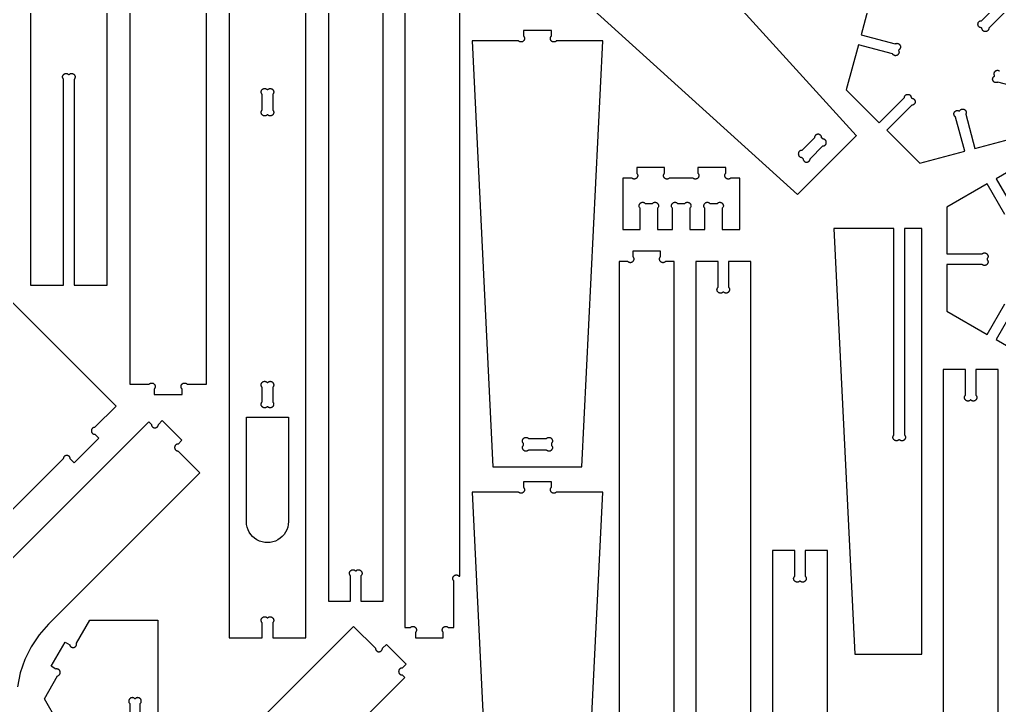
# Model space of a CAD drawing. Extents: x 105 to 1294, y 104 to 1295.
# Drawn here: x 659 to 940.2, y 648.8 to 845.7 of the extents above; entities that cross this region are included whole.
import ezdxf

# ---------------------------------------------------------------- set-up
doc = ezdxf.new("R2010")
doc.units = 0
doc.layers.add('LAYER_1', color=62, linetype='CONTINUOUS')

msp = doc.modelspace()

# ---------------------------------------------------------------- linework, layer by layer
at = {"layer": 'LAYER_1'}
for points in [[(662.13, 1228.21), (662.13, 769.48), (671.64, 769.48), (671.64, 828.54), (671.58, 828.62), (671.52, 828.7), (671.47, 828.78), (671.43, 828.87), (671.39, 828.96), (671.37, 829.06), (671.36, 829.15), (671.35, 829.25), (671.36, 829.34), (671.37, 829.44), (671.39, 829.53), (671.43, 829.62), (671.47, 829.71), (671.52, 829.8), (671.58, 829.88), (671.64, 829.95), (671.72, 830.02), (671.8, 830.08), (671.89, 830.13), (671.98, 830.17), (672.07, 830.21), (672.16, 830.23), (672.26, 830.24), (672.35, 830.25), (672.45, 830.24), (672.54, 830.23), (672.64, 830.21), (672.73, 830.17), (672.82, 830.13), (672.9, 830.08), (672.98, 830.02), (673.06, 829.95), (673.23, 829.95), (673.31, 830.02), (673.39, 830.08), (673.47, 830.13), (673.56, 830.17), (673.66, 830.21), (673.75, 830.23), (673.84, 830.24), (673.94, 830.25), (674.04, 830.24), (674.13, 830.23), (674.22, 830.21), (674.32, 830.17), (674.41, 830.13), (674.49, 830.08), (674.57, 830.02), (674.65, 829.95), (674.72, 829.88), (674.78, 829.8), (674.83, 829.71), (674.87, 829.62), (674.9, 829.53), (674.92, 829.44), (674.94, 829.34), (674.94, 829.25), (674.94, 829.15), (674.92, 829.06), (674.9, 828.96), (674.87, 828.87), (674.83, 828.78), (674.78, 828.7), (674.72, 828.62), (674.65, 828.54), (674.65, 769.48), (684.16, 769.48), (684.16, 1228.21)], [(690.63, 1074.71), (690.63, 741.06), (696.23, 741.06), (696.3, 741.13), (696.39, 741.19), (696.47, 741.24), (696.56, 741.28), (696.65, 741.31), (696.75, 741.33), (696.84, 741.35), (696.94, 741.35), (697.03, 741.35), (697.13, 741.33), (697.22, 741.31), (697.31, 741.28), (697.4, 741.24), (697.49, 741.19), (697.57, 741.13), (697.64, 741.06), (697.71, 740.98), (697.77, 740.9), (697.82, 740.82), (697.86, 740.73), (697.89, 740.64), (697.92, 740.54), (697.93, 740.45), (697.94, 740.35), (697.93, 740.25), (697.92, 740.16), (697.89, 740.07), (697.86, 739.97), (697.82, 739.89), (697.77, 739.8), (697.71, 739.72), (697.64, 739.64), (697.64, 738.06), (705.64, 738.06), (705.64, 739.64), (705.58, 739.72), (705.52, 739.8), (705.47, 739.89), (705.42, 739.97), (705.39, 740.07), (705.37, 740.16), (705.36, 740.25), (705.35, 740.35), (705.36, 740.45), (705.37, 740.54), (705.39, 740.64), (705.42, 740.73), (705.47, 740.82), (705.52, 740.9), (705.58, 740.98), (705.64, 741.06), (705.72, 741.13), (705.8, 741.19), (705.89, 741.24), (705.98, 741.28), (706.07, 741.31), (706.16, 741.33), (706.26, 741.35), (706.35, 741.35), (706.45, 741.35), (706.54, 741.33), (706.64, 741.31), (706.73, 741.28), (706.82, 741.24), (706.9, 741.19), (706.98, 741.13), (707.06, 741.06), (712.66, 741.06), (712.66, 1074.71)], [(747.63, 966.21), (747.63, 678.65), (753.99, 678.65), (753.99, 685.98), (753.91, 686.07), (753.84, 686.16), (753.79, 686.26), (753.75, 686.35), (753.71, 686.45), (753.69, 686.54), (753.68, 686.64), (753.69, 686.73), (753.7, 686.83), (753.71, 686.92), (753.74, 687.01), (753.78, 687.09), (753.82, 687.18), (753.87, 687.25), (753.93, 687.33), (753.99, 687.4), (754.06, 687.46), (754.14, 687.52), (754.22, 687.57), (754.3, 687.61), (754.38, 687.65), (754.47, 687.68), (754.56, 687.7), (754.66, 687.71), (754.75, 687.71), (754.85, 687.7), (754.94, 687.68), (755.04, 687.65), (755.13, 687.6), (755.23, 687.55), (755.32, 687.48), (755.41, 687.4), (755.58, 687.4), (755.67, 687.48), (755.76, 687.55), (755.85, 687.6), (755.95, 687.65), (756.04, 687.68), (756.14, 687.7), (756.24, 687.71), (756.33, 687.71), (756.42, 687.7), (756.51, 687.68), (756.6, 687.65), (756.69, 687.61), (756.77, 687.57), (756.85, 687.52), (756.92, 687.46), (756.99, 687.4), (757.06, 687.33), (757.11, 687.25), (757.16, 687.18), (757.21, 687.09), (757.24, 687.01), (757.27, 686.92), (757.29, 686.83), (757.3, 686.73), (757.3, 686.64), (757.29, 686.54), (757.27, 686.45), (757.24, 686.35), (757.2, 686.26), (757.14, 686.16), (757.07, 686.07), (756.99, 685.98), (756.99, 678.65), (763.36, 678.65), (763.36, 966.21)], [(769.63, 958.71), (769.63, 671.15), (771.21, 671.15), (771.3, 671.23), (771.4, 671.3), (771.49, 671.35), (771.58, 671.4), (771.68, 671.43), (771.78, 671.45), (771.87, 671.46), (771.97, 671.46), (772.06, 671.45), (772.15, 671.43), (772.24, 671.4), (772.33, 671.36), (772.41, 671.32), (772.49, 671.27), (772.56, 671.21), (772.63, 671.15), (772.69, 671.08), (772.75, 671), (772.8, 670.93), (772.84, 670.84), (772.88, 670.76), (772.91, 670.67), (772.93, 670.58), (772.94, 670.48), (772.94, 670.39), (772.93, 670.29), (772.91, 670.2), (772.88, 670.1), (772.83, 670.01), (772.78, 669.92), (772.71, 669.82), (772.63, 669.73), (772.63, 668.15), (780.63, 668.15), (780.63, 669.73), (780.54, 669.82), (780.48, 669.92), (780.42, 670.01), (780.38, 670.1), (780.35, 670.2), (780.33, 670.29), (780.32, 670.39), (780.32, 670.48), (780.33, 670.58), (780.35, 670.67), (780.37, 670.76), (780.41, 670.84), (780.45, 670.93), (780.51, 671), (780.56, 671.08), (780.63, 671.15), (780.7, 671.21), (780.77, 671.27), (780.85, 671.32), (780.93, 671.36), (781.02, 671.4), (781.1, 671.43), (781.2, 671.45), (781.29, 671.46), (781.38, 671.46), (781.48, 671.45), (781.57, 671.43), (781.67, 671.4), (781.77, 671.35), (781.86, 671.3), (781.95, 671.23), (782.04, 671.15), (783.63, 671.15), (783.63, 684.51), (783.55, 684.6), (783.49, 684.69), (783.43, 684.78), (783.39, 684.88), (783.36, 684.97), (783.33, 685.07), (783.33, 685.16), (783.33, 685.26), (783.34, 685.35), (783.36, 685.44), (783.38, 685.53), (783.42, 685.62), (783.46, 685.7), (783.51, 685.78), (783.57, 685.85), (783.64, 685.92), (783.7, 685.99), (783.78, 686.04), (783.86, 686.09), (783.94, 686.14), (784.02, 686.17), (784.11, 686.2), (784.2, 686.22), (784.3, 686.23), (784.39, 686.23), (784.49, 686.22), (784.58, 686.2), (784.68, 686.17), (784.77, 686.13), (784.87, 686.07), (784.96, 686), (785.05, 685.92), (785.36, 685.92), (785.36, 958.71)], [(719.13, 950.71), (719.13, 668.17), (728.64, 668.17), (728.64, 672.5), (728.56, 672.59), (728.49, 672.69), (728.44, 672.78), (728.4, 672.87), (728.36, 672.97), (728.34, 673.06), (728.33, 673.16), (728.34, 673.25), (728.35, 673.35), (728.36, 673.44), (728.39, 673.53), (728.43, 673.61), (728.47, 673.7), (728.52, 673.77), (728.58, 673.85), (728.64, 673.92), (728.71, 673.98), (728.79, 674.04), (728.87, 674.09), (728.95, 674.13), (729.03, 674.17), (729.12, 674.2), (729.21, 674.22), (729.31, 674.23), (729.4, 674.23), (729.5, 674.22), (729.59, 674.2), (729.69, 674.17), (729.78, 674.12), (729.88, 674.07), (729.97, 674), (730.06, 673.92), (730.23, 673.92), (730.32, 674), (730.41, 674.07), (730.51, 674.12), (730.6, 674.17), (730.7, 674.2), (730.79, 674.22), (730.89, 674.23), (730.98, 674.23), (731.07, 674.22), (731.17, 674.2), (731.26, 674.17), (731.34, 674.13), (731.42, 674.09), (731.5, 674.04), (731.58, 673.98), (731.64, 673.92), (731.71, 673.85), (731.77, 673.77), (731.82, 673.7), (731.86, 673.61), (731.9, 673.53), (731.92, 673.44), (731.94, 673.35), (731.95, 673.25), (731.96, 673.16), (731.95, 673.06), (731.93, 672.97), (731.89, 672.87), (731.85, 672.78), (731.8, 672.69), (731.73, 672.59), (731.65, 672.5), (731.65, 668.17), (741.16, 668.17), (741.16, 950.71)], [(816.97, 903.04), (899.13, 812.39), (899.17, 812.32), (882.34, 795.49), (791.62, 877.69)], [(816.97, 903.04), (899.13, 812.39), (899.17, 812.32), (882.34, 795.49), (791.62, 877.69)], [(904.01, 854.33), (900.54, 841.39), (910.35, 838.76), (910.45, 838.82), (910.56, 838.86), (910.67, 838.89), (910.77, 838.9), (910.87, 838.91), (910.97, 838.9), (911.06, 838.89), (911.15, 838.86), (911.24, 838.83), (911.32, 838.79), (911.4, 838.74), (911.47, 838.68), (911.54, 838.62), (911.61, 838.55), (911.66, 838.47), (911.71, 838.39), (911.76, 838.31), (911.79, 838.22), (911.82, 838.14), (911.84, 838.04), (911.85, 837.95), (911.86, 837.86), (911.85, 837.77), (911.84, 837.67), (911.82, 837.58), (911.78, 837.49), (911.74, 837.41), (911.68, 837.32), (911.62, 837.24), (911.54, 837.16), (911.45, 837.09), (911.35, 837.03), (911.3, 836.86), (911.35, 836.77), (911.39, 836.68), (911.41, 836.58), (911.43, 836.49), (911.44, 836.39), (911.43, 836.29), (911.42, 836.2), (911.4, 836.1), (911.37, 836.01), (911.33, 835.92), (911.29, 835.84), (911.23, 835.76), (911.17, 835.68), (911.1, 835.61), (911.02, 835.55), (910.94, 835.5), (910.84, 835.45), (910.75, 835.41), (910.66, 835.39), (910.56, 835.37), (910.46, 835.36), (910.37, 835.36), (910.27, 835.38), (910.18, 835.4), (910.09, 835.43), (910, 835.46), (909.91, 835.51), (909.83, 835.56), (909.76, 835.63), (909.69, 835.7), (909.63, 835.78), (909.57, 835.86), (899.77, 838.49), (896.3, 825.55), (905.77, 816.07), (912.95, 823.25), (912.96, 823.35), (912.97, 823.45), (913, 823.54), (913.03, 823.64), (913.07, 823.72), (913.12, 823.81), (913.18, 823.88), (913.24, 823.95), (913.31, 824.02), (913.39, 824.08), (913.47, 824.13), (913.56, 824.17), (913.65, 824.2), (913.75, 824.23), (913.85, 824.24), (913.95, 824.25), (914.05, 824.24), (914.15, 824.23), (914.25, 824.2), (914.34, 824.17), (914.43, 824.13), (914.51, 824.08), (914.59, 824.02), (914.66, 823.95), (914.72, 823.88), (914.78, 823.81), (914.83, 823.72), (914.87, 823.64), (914.91, 823.54), (914.93, 823.45), (914.95, 823.35), (914.95, 823.25), (915.07, 823.12), (915.17, 823.12), (915.27, 823.1), (915.37, 823.08), (915.46, 823.05), (915.55, 823), (915.63, 822.95), (915.71, 822.9), (915.78, 822.83), (915.84, 822.76), (915.9, 822.68), (915.95, 822.6), (915.99, 822.51), (916.03, 822.42), (916.05, 822.33), (916.07, 822.23), (916.07, 822.13), (916.07, 822.02), (916.05, 821.92), (916.03, 821.83), (915.99, 821.74), (915.95, 821.65), (915.9, 821.57), (915.84, 821.49), (915.78, 821.42), (915.71, 821.35), (915.63, 821.3), (915.55, 821.25), (915.46, 821.2), (915.37, 821.17), (915.27, 821.15), (915.17, 821.13), (915.07, 821.13), (907.9, 813.95), (917.37, 804.47), (930.31, 807.94), (927.69, 817.74), (927.6, 817.8), (927.52, 817.86), (927.45, 817.93), (927.39, 818.01), (927.34, 818.09), (927.29, 818.17), (927.25, 818.26), (927.22, 818.35), (927.2, 818.45), (927.19, 818.54), (927.19, 818.64), (927.2, 818.73), (927.21, 818.83), (927.24, 818.93), (927.28, 819.02), (927.32, 819.11), (927.38, 819.2), (927.44, 819.28), (927.51, 819.35), (927.59, 819.41), (927.67, 819.46), (927.75, 819.51), (927.84, 819.55), (927.93, 819.58), (928.02, 819.6), (928.12, 819.61), (928.21, 819.61), (928.31, 819.6), (928.41, 819.59), (928.5, 819.56), (928.6, 819.52), (928.69, 819.48), (928.86, 819.52), (928.92, 819.62), (928.99, 819.71), (929.07, 819.79), (929.15, 819.86), (929.23, 819.91), (929.32, 819.96), (929.41, 819.99), (929.5, 820.01), (929.6, 820.03), (929.69, 820.03), (929.78, 820.03), (929.87, 820.02), (929.96, 820), (930.05, 819.97), (930.14, 819.93), (930.22, 819.89), (930.3, 819.84), (930.38, 819.78), (930.44, 819.72), (930.51, 819.65), (930.57, 819.58), (930.62, 819.5), (930.66, 819.41), (930.69, 819.33), (930.72, 819.24), (930.73, 819.14), (930.74, 819.04), (930.73, 818.94), (930.71, 818.84), (930.68, 818.73), (930.64, 818.63), (930.59, 818.52), (933.21, 808.72), (946.16, 812.19)], [(944.39, 850.45), (937.22, 843.27), (937.21, 843.15), (937.2, 843.04), (937.17, 842.93), (937.13, 842.83), (937.09, 842.74), (937.04, 842.66), (936.97, 842.59), (936.91, 842.52), (936.83, 842.46), (936.75, 842.41), (936.67, 842.37), (936.59, 842.33), (936.5, 842.31), (936.4, 842.29), (936.31, 842.27), (936.22, 842.27), (936.12, 842.27), (936.03, 842.29), (935.94, 842.31), (935.85, 842.33), (935.76, 842.37), (935.68, 842.41), (935.6, 842.46), (935.53, 842.52), (935.46, 842.59), (935.4, 842.66), (935.35, 842.74), (935.3, 842.83), (935.26, 842.93), (935.24, 843.04), (935.22, 843.15), (935.21, 843.27), (935.09, 843.39), (934.97, 843.4), (934.86, 843.41), (934.75, 843.44), (934.66, 843.48), (934.57, 843.52), (934.48, 843.58), (934.41, 843.64), (934.34, 843.7), (934.29, 843.78), (934.23, 843.86), (934.19, 843.94), (934.16, 844.02), (934.13, 844.11), (934.11, 844.21), (934.1, 844.3), (934.09, 844.39), (934.1, 844.49), (934.11, 844.58), (934.13, 844.67), (934.16, 844.76), (934.19, 844.85), (934.23, 844.93), (934.29, 845.01), (934.34, 845.08), (934.41, 845.15), (934.48, 845.21), (934.57, 845.26), (934.66, 845.31), (934.75, 845.34), (934.86, 845.37), (934.97, 845.39), (935.09, 845.39), (942.27, 852.57)], [(949.63, 825.13), (939.82, 827.76), (939.71, 827.7), (939.6, 827.66), (939.5, 827.63), (939.4, 827.61), (939.3, 827.61), (939.2, 827.61), (939.1, 827.63), (939.01, 827.65), (938.93, 827.69), (938.84, 827.73), (938.76, 827.78), (938.69, 827.84), (938.62, 827.9), (938.56, 827.97), (938.5, 828.04), (938.45, 828.12), (938.41, 828.21), (938.37, 828.29), (938.35, 828.38), (938.32, 828.47), (938.31, 828.56), (938.31, 828.66), (938.31, 828.75), (938.33, 828.84), (938.35, 828.93), (938.38, 829.02), (938.43, 829.11), (938.48, 829.2), (938.55, 829.28), (938.63, 829.35), (938.72, 829.42), (938.82, 829.49), (938.87, 829.65), (938.82, 829.74), (938.79, 829.84), (938.76, 829.93), (938.74, 830.03), (938.73, 830.13), (938.74, 830.22), (938.75, 830.32), (938.77, 830.41), (938.8, 830.5), (938.83, 830.59), (938.88, 830.68), (938.94, 830.76), (939, 830.83), (939.07, 830.9), (939.15, 830.96), (939.23, 831.02), (939.32, 831.07), (939.42, 831.1), (939.51, 831.13), (939.61, 831.15), (939.71, 831.15), (939.8, 831.15), (939.9, 831.14), (939.99, 831.12), (940.08, 831.09), (940.17, 831.05), (940.26, 831.01)], [(594.28, 827.09), (686.69, 734.69), (680.62, 728.62), (680.5, 728.61), (680.39, 728.6), (680.28, 728.57), (680.18, 728.53), (680.09, 728.49), (680.01, 728.43), (679.94, 728.37), (679.87, 728.31), (679.81, 728.23), (679.76, 728.15), (679.72, 728.07), (679.68, 727.99), (679.66, 727.9), (679.64, 727.81), (679.63, 727.71), (679.62, 727.62), (679.63, 727.53), (679.64, 727.43), (679.66, 727.34), (679.68, 727.25), (679.72, 727.17), (679.76, 727.08), (679.81, 727), (679.87, 726.93), (679.94, 726.86), (680.01, 726.8), (680.09, 726.75), (680.18, 726.7), (680.28, 726.67), (680.39, 726.64), (680.5, 726.62), (680.62, 726.62), (681.74, 725.5), (674.67, 718.43), (673.55, 719.55), (673.54, 719.67), (673.53, 719.78), (673.5, 719.89), (673.46, 719.98), (673.42, 720.07), (673.36, 720.16), (673.3, 720.23), (673.24, 720.3), (673.16, 720.36), (673.09, 720.41), (673, 720.45), (672.92, 720.48), (672.83, 720.51), (672.74, 720.53), (672.64, 720.54), (672.55, 720.55), (672.46, 720.54), (672.36, 720.53), (672.27, 720.51), (672.18, 720.48), (672.1, 720.45), (672.01, 720.41), (671.94, 720.36), (671.86, 720.3), (671.8, 720.23), (671.73, 720.16), (671.68, 720.07), (671.64, 719.98), (671.6, 719.89), (671.57, 719.78), (671.56, 719.67), (671.55, 719.55), (634.3, 682.29)], [(950.93, 806.72), (939.33, 800.02), (944.41, 791.23)], [(941.81, 789.73), (936.73, 798.52), (925.12, 791.82), (925.12, 778.42), (935.27, 778.42), (935.36, 778.5), (935.45, 778.57), (935.55, 778.62), (935.64, 778.66), (935.74, 778.7), (935.84, 778.72), (935.93, 778.73), (936.03, 778.73), (936.12, 778.72), (936.21, 778.7), (936.3, 778.67), (936.39, 778.63), (936.47, 778.59), (936.55, 778.54), (936.62, 778.48), (936.69, 778.42), (936.75, 778.35), (936.81, 778.27), (936.86, 778.2), (936.91, 778.11), (936.94, 778.03), (936.97, 777.94), (936.99, 777.85), (937, 777.75), (937, 777.66), (936.99, 777.56), (936.97, 777.47), (936.94, 777.37), (936.9, 777.28), (936.84, 777.18), (936.77, 777.09), (936.69, 777), (936.69, 776.83), (936.77, 776.74), (936.84, 776.65), (936.9, 776.56), (936.94, 776.46), (936.97, 776.36), (936.99, 776.27), (937, 776.17), (937, 776.08), (936.99, 775.99), (936.97, 775.89), (936.94, 775.81), (936.91, 775.72), (936.86, 775.64), (936.81, 775.56), (936.75, 775.49), (936.69, 775.42), (936.62, 775.35), (936.55, 775.3), (936.47, 775.24), (936.39, 775.2), (936.3, 775.16), (936.21, 775.14), (936.12, 775.12), (936.03, 775.11), (935.93, 775.11), (935.84, 775.12), (935.74, 775.14), (935.64, 775.17), (935.55, 775.21), (935.45, 775.27), (935.36, 775.33), (935.27, 775.42), (925.12, 775.42), (925.12, 762.02), (936.73, 755.32), (941.81, 764.11)], [(846.86, 586.85), (846.86, 776.22), (844.41, 776.22), (844.32, 776.14), (844.23, 776.07), (844.13, 776.01), (844.04, 775.97), (843.94, 775.94), (843.85, 775.92), (843.75, 775.91), (843.66, 775.91), (843.56, 775.92), (843.47, 775.94), (843.38, 775.97), (843.3, 776), (843.22, 776.05), (843.14, 776.1), (843.06, 776.15), (842.99, 776.22), (842.93, 776.29), (842.87, 776.36), (842.82, 776.44), (842.78, 776.52), (842.74, 776.61), (842.72, 776.7), (842.7, 776.79), (842.69, 776.88), (842.68, 776.97), (842.69, 777.07), (842.71, 777.17), (842.75, 777.26), (842.79, 777.36), (842.84, 777.45), (842.91, 777.54), (842.99, 777.63), (842.99, 779.22), (834.99, 779.22), (834.99, 777.63), (835.08, 777.54), (835.14, 777.45), (835.2, 777.36), (835.24, 777.26), (835.27, 777.17), (835.29, 777.07), (835.3, 776.97), (835.3, 776.88), (835.29, 776.79), (835.27, 776.7), (835.25, 776.61), (835.21, 776.52), (835.17, 776.44), (835.12, 776.36), (835.06, 776.29), (834.99, 776.22), (834.93, 776.15), (834.85, 776.1), (834.77, 776.05), (834.69, 776), (834.6, 775.97), (834.52, 775.94), (834.42, 775.92), (834.33, 775.91), (834.24, 775.91), (834.14, 775.92), (834.05, 775.94), (833.95, 775.97), (833.86, 776.01), (833.76, 776.07), (833.67, 776.14), (833.58, 776.22), (831.13, 776.22), (831.13, 586.85)], [(868.86, 586.95), (868.86, 776.22), (862.49, 776.22), (862.49, 768.88), (862.56, 768.8), (862.62, 768.72), (862.67, 768.64), (862.71, 768.55), (862.75, 768.46), (862.77, 768.36), (862.78, 768.27), (862.79, 768.17), (862.78, 768.08), (862.77, 767.98), (862.75, 767.89), (862.71, 767.8), (862.67, 767.71), (862.62, 767.62), (862.56, 767.54), (862.49, 767.47), (862.42, 767.4), (862.34, 767.34), (862.25, 767.29), (862.16, 767.25), (862.07, 767.22), (861.98, 767.19), (861.88, 767.18), (861.79, 767.17), (861.69, 767.18), (861.6, 767.19), (861.5, 767.22), (861.41, 767.25), (861.32, 767.29), (861.24, 767.34), (861.16, 767.4), (861.08, 767.47), (860.91, 767.47), (860.82, 767.39), (860.73, 767.32), (860.63, 767.26), (860.54, 767.22), (860.44, 767.19), (860.35, 767.17), (860.25, 767.16), (860.16, 767.16), (860.06, 767.17), (859.97, 767.19), (859.88, 767.22), (859.8, 767.25), (859.72, 767.29), (859.64, 767.35), (859.56, 767.4), (859.49, 767.47), (859.43, 767.54), (859.37, 767.61), (859.32, 767.69), (859.28, 767.77), (859.24, 767.86), (859.21, 767.95), (859.2, 768.04), (859.18, 768.13), (859.18, 768.22), (859.19, 768.32), (859.21, 768.41), (859.25, 768.51), (859.29, 768.61), (859.34, 768.7), (859.41, 768.79), (859.49, 768.88), (859.49, 776.22), (853.13, 776.22), (853.13, 586.95)], [(944.41, 762.61), (939.33, 753.82), (950.93, 747.12)], [(939.87, 588.03), (939.87, 745.22), (933.49, 745.22), (933.49, 737.88), (933.58, 737.79), (933.64, 737.7), (933.7, 737.61), (933.74, 737.51), (933.77, 737.42), (933.79, 737.32), (933.8, 737.22), (933.8, 737.13), (933.79, 737.04), (933.77, 736.95), (933.74, 736.86), (933.71, 736.77), (933.67, 736.69), (933.61, 736.61), (933.56, 736.54), (933.49, 736.47), (933.42, 736.4), (933.35, 736.35), (933.27, 736.3), (933.19, 736.25), (933.1, 736.22), (933.02, 736.19), (932.92, 736.17), (932.83, 736.16), (932.74, 736.16), (932.64, 736.17), (932.55, 736.19), (932.45, 736.22), (932.36, 736.26), (932.26, 736.32), (932.17, 736.39), (932.08, 736.47), (931.91, 736.47), (931.82, 736.39), (931.73, 736.32), (931.64, 736.26), (931.54, 736.22), (931.45, 736.19), (931.35, 736.17), (931.25, 736.16), (931.16, 736.16), (931.07, 736.17), (930.98, 736.19), (930.89, 736.22), (930.8, 736.25), (930.72, 736.3), (930.64, 736.35), (930.57, 736.4), (930.5, 736.47), (930.43, 736.54), (930.38, 736.61), (930.33, 736.69), (930.28, 736.77), (930.25, 736.86), (930.22, 736.95), (930.2, 737.04), (930.19, 737.13), (930.19, 737.22), (930.2, 737.32), (930.22, 737.42), (930.25, 737.51), (930.29, 737.61), (930.35, 737.7), (930.42, 737.79), (930.5, 737.88), (930.5, 745.22), (924.12, 745.22), (924.12, 588.03)], [(609.75, 643.92), (696.07, 730.24), (696.84, 729.47), (696.84, 729.37), (696.86, 729.27), (696.88, 729.18), (696.92, 729.09), (696.96, 729), (697.01, 728.92), (697.07, 728.84), (697.13, 728.77), (697.2, 728.7), (697.28, 728.64), (697.36, 728.59), (697.45, 728.55), (697.54, 728.52), (697.64, 728.49), (697.74, 728.48), (697.84, 728.47), (697.94, 728.48), (698.04, 728.49), (698.14, 728.52), (698.23, 728.55), (698.32, 728.59), (698.4, 728.64), (698.48, 728.7), (698.55, 728.77), (698.61, 728.84), (698.67, 728.92), (698.72, 729), (698.76, 729.09), (698.79, 729.18), (698.82, 729.27), (698.83, 729.37), (698.84, 729.47), (699.96, 730.59), (705.62, 724.94), (704.5, 723.82), (704.39, 723.81), (704.29, 723.8), (704.2, 723.77), (704.11, 723.74), (704.02, 723.7), (703.94, 723.65), (703.86, 723.59), (703.79, 723.52), (703.72, 723.45), (703.67, 723.38), (703.62, 723.29), (703.57, 723.21), (703.54, 723.11), (703.52, 723.02), (703.5, 722.92), (703.5, 722.82), (703.5, 722.72), (703.52, 722.62), (703.54, 722.52), (703.57, 722.43), (703.62, 722.34), (703.67, 722.26), (703.72, 722.18), (703.79, 722.11), (703.86, 722.05), (703.94, 721.99), (704.02, 721.94), (704.11, 721.9), (704.2, 721.86), (704.29, 721.84), (704.39, 721.82), (704.5, 721.82), (710.77, 715.54), (667.29, 672.05), (664.6, 668.98), (662.33, 665.59), (660.53, 661.93), (659.21, 658.07), (658.42, 654.07)], [(820.43, 587.74), (826.45, 710.01), (813.07, 710.01), (813, 709.94), (812.91, 709.88), (812.83, 709.83), (812.74, 709.79), (812.65, 709.76), (812.56, 709.74), (812.46, 709.72), (812.36, 709.72), (812.27, 709.72), (812.17, 709.74), (812.08, 709.76), (811.99, 709.79), (811.9, 709.83), (811.81, 709.88), (811.73, 709.94), (811.66, 710.01), (811.59, 710.09), (811.53, 710.17), (811.48, 710.25), (811.44, 710.34), (811.41, 710.43), (811.38, 710.53), (811.37, 710.62), (811.36, 710.72), (811.37, 710.81), (811.38, 710.91), (811.41, 711), (811.44, 711.09), (811.48, 711.18), (811.53, 711.27), (811.59, 711.35), (811.66, 711.43), (811.66, 713.01), (803.66, 713.01), (803.66, 711.43), (803.73, 711.35), (803.78, 711.27), (803.84, 711.18), (803.88, 711.09), (803.91, 711), (803.93, 710.91), (803.95, 710.81), (803.95, 710.72), (803.95, 710.62), (803.93, 710.53), (803.91, 710.43), (803.88, 710.34), (803.84, 710.25), (803.78, 710.17), (803.73, 710.09), (803.66, 710.01), (803.58, 709.94), (803.5, 709.88), (803.41, 709.83), (803.33, 709.79), (803.23, 709.76), (803.14, 709.74), (803.05, 709.72), (802.95, 709.72), (802.85, 709.72), (802.76, 709.74), (802.66, 709.76), (802.57, 709.79), (802.48, 709.83), (802.4, 709.88), (802.32, 709.94), (802.24, 710.01), (788.87, 710.01), (794.88, 587.74)], [(890.86, 503.95), (890.86, 693.22), (884.49, 693.22), (884.49, 685.88), (884.58, 685.79), (884.64, 685.7), (884.7, 685.61), (884.74, 685.51), (884.77, 685.42), (884.79, 685.32), (884.8, 685.22), (884.8, 685.13), (884.79, 685.04), (884.77, 684.95), (884.75, 684.86), (884.71, 684.77), (884.67, 684.69), (884.61, 684.61), (884.56, 684.54), (884.49, 684.47), (884.43, 684.4), (884.35, 684.35), (884.27, 684.3), (884.19, 684.25), (884.1, 684.22), (884.02, 684.19), (883.92, 684.17), (883.83, 684.16), (883.74, 684.16), (883.64, 684.17), (883.55, 684.19), (883.45, 684.22), (883.36, 684.26), (883.26, 684.32), (883.17, 684.38), (883.08, 684.47), (882.91, 684.47), (882.82, 684.38), (882.73, 684.32), (882.63, 684.26), (882.54, 684.22), (882.44, 684.19), (882.35, 684.17), (882.25, 684.16), (882.16, 684.16), (882.06, 684.17), (881.97, 684.19), (881.88, 684.22), (881.8, 684.25), (881.72, 684.3), (881.64, 684.35), (881.56, 684.4), (881.49, 684.47), (881.43, 684.54), (881.37, 684.61), (881.32, 684.69), (881.28, 684.77), (881.24, 684.86), (881.21, 684.95), (881.2, 685.04), (881.19, 685.13), (881.18, 685.22), (881.19, 685.32), (881.21, 685.42), (881.25, 685.51), (881.29, 685.61), (881.34, 685.7), (881.41, 685.79), (881.49, 685.88), (881.49, 693.22), (875.13, 693.22), (875.13, 503.95)], [(669.93, 644.11), (666.13, 650.68), (669.92, 657.26), (670.02, 657.29), (670.11, 657.33), (670.2, 657.38), (670.28, 657.44), (670.35, 657.5), (670.42, 657.57), (670.48, 657.65), (670.53, 657.73), (670.57, 657.81), (670.61, 657.9), (670.64, 658), (670.65, 658.09), (670.66, 658.19), (670.66, 658.29), (670.65, 658.39), (670.63, 658.49), (670.6, 658.59), (670.56, 658.68), (670.51, 658.76), (670.45, 658.84), (670.39, 658.92), (670.32, 658.98), (670.24, 659.04), (670.16, 659.09), (670.08, 659.14), (669.99, 659.17), (669.9, 659.2), (669.8, 659.22), (669.7, 659.23), (669.6, 659.23), (669.51, 659.22), (669.41, 659.19), (668.04, 659.98), (672.04, 666.91), (673.41, 666.12), (673.44, 666.01), (673.49, 665.9), (673.54, 665.81), (673.6, 665.72), (673.67, 665.65), (673.74, 665.58), (673.82, 665.53), (673.9, 665.48), (673.99, 665.44), (674.08, 665.41), (674.17, 665.39), (674.26, 665.38), (674.35, 665.38), (674.45, 665.38), (674.54, 665.4), (674.63, 665.42), (674.72, 665.44), (674.81, 665.48), (674.89, 665.52), (674.97, 665.57), (675.04, 665.63), (675.11, 665.69), (675.17, 665.76), (675.23, 665.84), (675.28, 665.92), (675.32, 666), (675.35, 666.1), (675.37, 666.2), (675.38, 666.3), (675.38, 666.41), (675.36, 666.52), (675.34, 666.64), (679.13, 673.22), (698.64, 673.22), (698.64, 628.16)], [(711.39, 627.95), (754.88, 671.44), (761.16, 665.16), (761.16, 665.06), (761.18, 664.96), (761.2, 664.86), (761.23, 664.77), (761.28, 664.68), (761.33, 664.6), (761.38, 664.52), (761.45, 664.45), (761.52, 664.39), (761.6, 664.33), (761.68, 664.28), (761.77, 664.24), (761.86, 664.2), (761.95, 664.18), (762.05, 664.16), (762.16, 664.16), (762.26, 664.16), (762.36, 664.18), (762.45, 664.2), (762.55, 664.24), (762.63, 664.28), (762.71, 664.33), (762.79, 664.39), (762.86, 664.45), (762.93, 664.52), (762.98, 664.6), (763.03, 664.68), (763.08, 664.77), (763.11, 664.86), (763.14, 664.96), (763.15, 665.06), (763.16, 665.16), (764.28, 666.28), (769.93, 660.62), (768.81, 659.5), (768.71, 659.5), (768.61, 659.48), (768.52, 659.46), (768.42, 659.42), (768.34, 659.38), (768.25, 659.33), (768.18, 659.27), (768.11, 659.21), (768.04, 659.14), (767.98, 659.06), (767.93, 658.98), (767.89, 658.89), (767.86, 658.8), (767.83, 658.7), (767.82, 658.6), (767.81, 658.5), (767.82, 658.4), (767.83, 658.3), (767.86, 658.2), (767.89, 658.11), (767.93, 658.02), (767.98, 657.94), (768.04, 657.86), (768.11, 657.79), (768.18, 657.73), (768.25, 657.67), (768.34, 657.62), (768.42, 657.58), (768.52, 657.55), (768.61, 657.52), (768.71, 657.51), (768.81, 657.5), (769.58, 656.73), (683.25, 570.41)], [(693.64, 628.16), (693.64, 649.27), (693.73, 649.36), (693.79, 649.45), (693.85, 649.54), (693.89, 649.64), (693.92, 649.74), (693.94, 649.83), (693.95, 649.93), (693.95, 650.02), (693.94, 650.11), (693.92, 650.21), (693.9, 650.29), (693.86, 650.38), (693.82, 650.46), (693.76, 650.54), (693.71, 650.61), (693.64, 650.68), (693.57, 650.75), (693.5, 650.8), (693.42, 650.86), (693.34, 650.9), (693.25, 650.94), (693.17, 650.96), (693.07, 650.98), (692.98, 650.99), (692.89, 650.99), (692.79, 650.98), (692.69, 650.96), (692.6, 650.93), (692.5, 650.89), (692.41, 650.83), (692.32, 650.77), (692.23, 650.68), (692.06, 650.68), (691.97, 650.77), (691.88, 650.83), (691.78, 650.89), (691.69, 650.93), (691.59, 650.96), (691.5, 650.98), (691.4, 650.99), (691.31, 650.99), (691.21, 650.98), (691.12, 650.96), (691.03, 650.94), (690.95, 650.9), (690.86, 650.86), (690.79, 650.8), (690.71, 650.75), (690.64, 650.68), (690.58, 650.61), (690.52, 650.54), (690.47, 650.46), (690.43, 650.38), (690.39, 650.29), (690.36, 650.21), (690.34, 650.11), (690.33, 650.02), (690.33, 649.93), (690.34, 649.83), (690.36, 649.74), (690.39, 649.64), (690.44, 649.54), (690.49, 649.45), (690.56, 649.36), (690.64, 649.27), (690.64, 628.16)]]:
    msp.add_lwpolyline(points, dxfattribs=at)
for points in [[(794.88, 717.32), (820.43, 717.31), (826.45, 839.59), (813.07, 839.59), (813, 839.52), (812.91, 839.46), (812.83, 839.41), (812.74, 839.37), (812.65, 839.33), (812.56, 839.31), (812.46, 839.3), (812.36, 839.29), (812.27, 839.3), (812.17, 839.31), (812.08, 839.33), (811.99, 839.37), (811.9, 839.41), (811.81, 839.46), (811.73, 839.52), (811.66, 839.59), (811.59, 839.66), (811.53, 839.74), (811.48, 839.83), (811.44, 839.92), (811.41, 840.01), (811.38, 840.1), (811.37, 840.2), (811.36, 840.29), (811.37, 840.39), (811.38, 840.48), (811.41, 840.58), (811.44, 840.67), (811.48, 840.76), (811.53, 840.84), (811.59, 840.92), (811.66, 841), (811.66, 842.59), (803.66, 842.59), (803.66, 841), (803.73, 840.92), (803.78, 840.84), (803.84, 840.76), (803.88, 840.67), (803.91, 840.58), (803.93, 840.48), (803.95, 840.39), (803.95, 840.29), (803.95, 840.2), (803.93, 840.1), (803.91, 840.01), (803.88, 839.92), (803.84, 839.83), (803.78, 839.74), (803.73, 839.66), (803.66, 839.59), (803.58, 839.52), (803.5, 839.46), (803.41, 839.41), (803.33, 839.37), (803.23, 839.33), (803.14, 839.31), (803.05, 839.3), (802.95, 839.29), (802.85, 839.3), (802.76, 839.31), (802.66, 839.33), (802.57, 839.37), (802.48, 839.41), (802.4, 839.46), (802.32, 839.52), (802.24, 839.59), (788.87, 839.59)], [(728.65, 824.22), (728.57, 824.31), (728.5, 824.4), (728.44, 824.49), (728.4, 824.59), (728.37, 824.68), (728.35, 824.78), (728.34, 824.88), (728.34, 824.97), (728.35, 825.06), (728.37, 825.15), (728.4, 825.24), (728.43, 825.33), (728.48, 825.41), (728.53, 825.49), (728.58, 825.56), (728.65, 825.63), (728.72, 825.7), (728.79, 825.75), (728.87, 825.8), (728.95, 825.85), (729.04, 825.88), (729.13, 825.91), (729.22, 825.93), (729.31, 825.94), (729.4, 825.94), (729.5, 825.93), (729.6, 825.91), (729.69, 825.88), (729.79, 825.84), (729.88, 825.78), (729.97, 825.71), (730.06, 825.63), (730.23, 825.63), (730.32, 825.71), (730.41, 825.78), (730.51, 825.84), (730.6, 825.88), (730.7, 825.91), (730.79, 825.93), (730.89, 825.94), (730.98, 825.94), (731.08, 825.93), (731.17, 825.91), (731.26, 825.88), (731.34, 825.85), (731.43, 825.8), (731.5, 825.75), (731.58, 825.7), (731.65, 825.63), (731.71, 825.56), (731.77, 825.49), (731.82, 825.41), (731.86, 825.33), (731.9, 825.24), (731.93, 825.15), (731.95, 825.06), (731.96, 824.97), (731.96, 824.88), (731.95, 824.78), (731.93, 824.68), (731.9, 824.59), (731.85, 824.49), (731.8, 824.4), (731.73, 824.31), (731.65, 824.22), (731.65, 819.77), (731.73, 819.68), (731.8, 819.59), (731.85, 819.5), (731.9, 819.4), (731.93, 819.31), (731.95, 819.21), (731.96, 819.12), (731.96, 819.02), (731.95, 818.93), (731.93, 818.84), (731.9, 818.75), (731.86, 818.66), (731.82, 818.58), (731.77, 818.5), (731.71, 818.43), (731.65, 818.36), (731.58, 818.29), (731.5, 818.24), (731.43, 818.19), (731.34, 818.14), (731.26, 818.11), (731.17, 818.08), (731.08, 818.06), (730.98, 818.05), (730.89, 818.05), (730.79, 818.06), (730.7, 818.08), (730.6, 818.11), (730.51, 818.15), (730.41, 818.21), (730.32, 818.28), (730.23, 818.36), (730.06, 818.36), (729.97, 818.28), (729.88, 818.21), (729.79, 818.15), (729.69, 818.11), (729.6, 818.08), (729.5, 818.06), (729.4, 818.05), (729.31, 818.05), (729.22, 818.06), (729.13, 818.08), (729.04, 818.11), (728.95, 818.14), (728.87, 818.19), (728.79, 818.24), (728.72, 818.29), (728.65, 818.36), (728.58, 818.43), (728.53, 818.5), (728.48, 818.58), (728.43, 818.66), (728.4, 818.75), (728.37, 818.84), (728.35, 818.93), (728.34, 819.02), (728.34, 819.12), (728.35, 819.21), (728.37, 819.31), (728.4, 819.4), (728.44, 819.5), (728.5, 819.59), (728.57, 819.68), (728.65, 819.77)], [(889.56, 811.43), (889.19, 811.8), (889.18, 811.92), (889.17, 812.04), (889.14, 812.14), (889.1, 812.24), (889.06, 812.33), (889, 812.41), (888.94, 812.48), (888.88, 812.55), (888.8, 812.61), (888.72, 812.66), (888.64, 812.7), (888.56, 812.74), (888.47, 812.76), (888.37, 812.78), (888.28, 812.8), (888.19, 812.8), (888.09, 812.8), (888, 812.78), (887.91, 812.76), (887.82, 812.74), (887.73, 812.7), (887.65, 812.66), (887.57, 812.61), (887.5, 812.55), (887.43, 812.48), (887.37, 812.41), (887.32, 812.33), (887.27, 812.24), (887.24, 812.14), (887.21, 812.03), (887.19, 811.92), (887.19, 811.8), (883.53, 808.14), (883.41, 808.14), (883.3, 808.12), (883.19, 808.09), (883.09, 808.06), (883, 808.01), (882.92, 807.96), (882.85, 807.9), (882.78, 807.83), (882.72, 807.76), (882.67, 807.68), (882.63, 807.6), (882.59, 807.51), (882.57, 807.42), (882.55, 807.33), (882.54, 807.24), (882.53, 807.14), (882.54, 807.05), (882.55, 806.96), (882.57, 806.87), (882.59, 806.78), (882.63, 806.69), (882.67, 806.61), (882.72, 806.53), (882.78, 806.46), (882.85, 806.39), (882.92, 806.33), (883, 806.28), (883.09, 806.23), (883.19, 806.19), (883.3, 806.17), (883.41, 806.15), (883.53, 806.14), (883.91, 805.77), (883.91, 805.67), (883.93, 805.57), (883.95, 805.47), (883.99, 805.38), (884.03, 805.29), (884.08, 805.21), (884.14, 805.13), (884.2, 805.06), (884.27, 805), (884.35, 804.94), (884.43, 804.89), (884.52, 804.85), (884.61, 804.81), (884.71, 804.79), (884.8, 804.77), (884.91, 804.77), (885.01, 804.77), (885.11, 804.79), (885.2, 804.81), (885.3, 804.85), (885.38, 804.89), (885.47, 804.94), (885.54, 805), (885.61, 805.06), (885.68, 805.13), (885.74, 805.21), (885.79, 805.29), (885.83, 805.38), (885.86, 805.47), (885.89, 805.57), (885.9, 805.67), (885.91, 805.77), (889.56, 809.43), (889.67, 809.43), (889.76, 809.45), (889.86, 809.47), (889.95, 809.5), (890.04, 809.55), (890.12, 809.6), (890.2, 809.65), (890.27, 809.72), (890.33, 809.79), (890.39, 809.87), (890.44, 809.95), (890.48, 810.04), (890.52, 810.13), (890.54, 810.22), (890.56, 810.32), (890.56, 810.43), (890.56, 810.53), (890.54, 810.63), (890.52, 810.72), (890.48, 810.82), (890.44, 810.9), (890.39, 810.99), (890.33, 811.06), (890.27, 811.13), (890.2, 811.2), (890.12, 811.26), (890.04, 811.31), (889.95, 811.35), (889.86, 811.38), (889.76, 811.41), (889.67, 811.42)], [(889.56, 811.43), (889.19, 811.8), (889.18, 811.92), (889.17, 812.04), (889.14, 812.14), (889.1, 812.24), (889.06, 812.33), (889, 812.41), (888.94, 812.48), (888.88, 812.55), (888.8, 812.61), (888.72, 812.66), (888.64, 812.7), (888.56, 812.74), (888.47, 812.76), (888.37, 812.78), (888.28, 812.8), (888.19, 812.8), (888.09, 812.8), (888, 812.78), (887.91, 812.76), (887.82, 812.74), (887.73, 812.7), (887.65, 812.66), (887.57, 812.61), (887.5, 812.55), (887.43, 812.48), (887.37, 812.41), (887.32, 812.33), (887.27, 812.24), (887.24, 812.14), (887.21, 812.03), (887.19, 811.92), (887.19, 811.8), (883.53, 808.14), (883.41, 808.14), (883.3, 808.12), (883.19, 808.09), (883.09, 808.06), (883, 808.01), (882.92, 807.96), (882.85, 807.9), (882.78, 807.83), (882.72, 807.76), (882.67, 807.68), (882.63, 807.6), (882.59, 807.51), (882.57, 807.42), (882.55, 807.33), (882.54, 807.24), (882.53, 807.14), (882.54, 807.05), (882.55, 806.96), (882.57, 806.87), (882.59, 806.78), (882.63, 806.69), (882.67, 806.61), (882.72, 806.53), (882.78, 806.46), (882.85, 806.39), (882.92, 806.33), (883, 806.28), (883.09, 806.23), (883.19, 806.19), (883.3, 806.17), (883.41, 806.15), (883.53, 806.14), (883.91, 805.77), (883.91, 805.67), (883.93, 805.57), (883.95, 805.47), (883.99, 805.38), (884.03, 805.29), (884.08, 805.21), (884.14, 805.13), (884.2, 805.06), (884.27, 805), (884.35, 804.94), (884.43, 804.89), (884.52, 804.85), (884.61, 804.81), (884.71, 804.79), (884.8, 804.77), (884.91, 804.77), (885.01, 804.77), (885.11, 804.79), (885.2, 804.81), (885.3, 804.85), (885.38, 804.89), (885.47, 804.94), (885.54, 805), (885.61, 805.06), (885.68, 805.13), (885.74, 805.21), (885.79, 805.29), (885.83, 805.38), (885.86, 805.47), (885.89, 805.57), (885.9, 805.67), (885.91, 805.77), (889.56, 809.43), (889.67, 809.43), (889.76, 809.45), (889.86, 809.47), (889.95, 809.5), (890.04, 809.55), (890.12, 809.6), (890.2, 809.65), (890.27, 809.72), (890.33, 809.79), (890.39, 809.87), (890.44, 809.95), (890.48, 810.04), (890.52, 810.13), (890.54, 810.22), (890.56, 810.32), (890.56, 810.43), (890.56, 810.53), (890.54, 810.63), (890.52, 810.72), (890.48, 810.82), (890.44, 810.9), (890.39, 810.99), (890.33, 811.06), (890.27, 811.13), (890.2, 811.2), (890.12, 811.26), (890.04, 811.31), (889.95, 811.35), (889.86, 811.38), (889.76, 811.41), (889.67, 811.42)], [(855.71, 785.44), (855.71, 791.53), (855.63, 791.62), (855.56, 791.71), (855.5, 791.8), (855.46, 791.9), (855.43, 791.99), (855.41, 792.09), (855.4, 792.19), (855.4, 792.28), (855.41, 792.37), (855.43, 792.46), (855.46, 792.55), (855.49, 792.64), (855.54, 792.72), (855.59, 792.8), (855.65, 792.87), (855.71, 792.94), (855.78, 793.01), (855.85, 793.06), (855.93, 793.11), (856.01, 793.16), (856.1, 793.19), (856.19, 793.22), (856.28, 793.24), (856.37, 793.25), (856.47, 793.25), (856.56, 793.24), (856.66, 793.22), (856.75, 793.19), (856.85, 793.15), (856.94, 793.09), (857.03, 793.02), (857.12, 792.94), (859.3, 792.94), (859.39, 793.02), (859.48, 793.09), (859.57, 793.15), (859.67, 793.19), (859.76, 793.22), (859.86, 793.24), (859.95, 793.25), (860.05, 793.25), (860.14, 793.24), (860.23, 793.22), (860.32, 793.19), (860.41, 793.16), (860.49, 793.11), (860.57, 793.06), (860.64, 793.01), (860.71, 792.94), (860.77, 792.87), (860.83, 792.8), (860.88, 792.72), (860.92, 792.64), (860.96, 792.55), (860.99, 792.46), (861.01, 792.37), (861.02, 792.28), (861.02, 792.19), (861.01, 792.09), (860.99, 791.99), (860.96, 791.9), (860.91, 791.8), (860.86, 791.71), (860.79, 791.62), (860.71, 791.53), (860.71, 785.44), (865.71, 785.44), (865.71, 800.22), (863.12, 800.22), (863.03, 800.14), (862.94, 800.07), (862.85, 800.01), (862.75, 799.97), (862.66, 799.94), (862.56, 799.92), (862.47, 799.91), (862.37, 799.91), (862.28, 799.92), (862.19, 799.94), (862.1, 799.97), (862.01, 800), (861.93, 800.05), (861.85, 800.1), (861.78, 800.15), (861.71, 800.22), (861.65, 800.29), (861.59, 800.36), (861.54, 800.44), (861.49, 800.52), (861.46, 800.61), (861.43, 800.7), (861.41, 800.79), (861.4, 800.88), (861.4, 800.97), (861.41, 801.07), (861.43, 801.17), (861.46, 801.26), (861.5, 801.36), (861.56, 801.45), (861.63, 801.54), (861.71, 801.63), (861.71, 803.22), (853.71, 803.22), (853.71, 801.63), (853.79, 801.54), (853.86, 801.45), (853.91, 801.36), (853.96, 801.26), (853.99, 801.17), (854.01, 801.07), (854.02, 800.97), (854.02, 800.88), (854.01, 800.79), (853.99, 800.7), (853.96, 800.61), (853.92, 800.52), (853.88, 800.44), (853.83, 800.36), (853.77, 800.29), (853.71, 800.22), (853.64, 800.15), (853.57, 800.1), (853.49, 800.05), (853.41, 800), (853.32, 799.97), (853.23, 799.94), (853.14, 799.92), (853.05, 799.91), (852.95, 799.91), (852.86, 799.92), (852.76, 799.94), (852.67, 799.97), (852.57, 800.01), (852.48, 800.07), (852.39, 800.14), (852.3, 800.22), (845.54, 800.22), (845.45, 800.14), (845.36, 800.07), (845.27, 800.01), (845.17, 799.97), (845.07, 799.94), (844.98, 799.92), (844.88, 799.91), (844.79, 799.91), (844.7, 799.92), (844.61, 799.94), (844.52, 799.97), (844.43, 800), (844.35, 800.05), (844.27, 800.1), (844.2, 800.15), (844.13, 800.22), (844.06, 800.29), (844.01, 800.36), (843.95, 800.44), (843.91, 800.52), (843.88, 800.61), (843.85, 800.7), (843.83, 800.79), (843.82, 800.88), (843.82, 800.97), (843.83, 801.07), (843.85, 801.17), (843.88, 801.26), (843.92, 801.36), (843.98, 801.45), (844.05, 801.54), (844.13, 801.63), (844.13, 803.22), (836.13, 803.22), (836.13, 801.63), (836.21, 801.54), (836.28, 801.45), (836.33, 801.36), (836.38, 801.26), (836.41, 801.17), (836.43, 801.07), (836.44, 800.97), (836.44, 800.88), (836.43, 800.79), (836.41, 800.7), (836.38, 800.61), (836.34, 800.52), (836.3, 800.44), (836.25, 800.36), (836.19, 800.29), (836.13, 800.22), (836.06, 800.15), (835.98, 800.1), (835.91, 800.05), (835.82, 800), (835.74, 799.97), (835.65, 799.94), (835.56, 799.92), (835.46, 799.91), (835.37, 799.91), (835.27, 799.92), (835.18, 799.94), (835.08, 799.97), (834.99, 800.01), (834.89, 800.07), (834.8, 800.14), (834.71, 800.22), (832.13, 800.22), (832.13, 785.44), (837.13, 785.44), (837.13, 791.53), (837.04, 791.62), (836.98, 791.71), (836.92, 791.8), (836.88, 791.9), (836.85, 791.99), (836.83, 792.09), (836.82, 792.19), (836.82, 792.28), (836.83, 792.37), (836.85, 792.46), (836.87, 792.55), (836.91, 792.64), (836.95, 792.72), (837.01, 792.8), (837.06, 792.87), (837.13, 792.94), (837.2, 793.01), (837.27, 793.06), (837.35, 793.11), (837.43, 793.16), (837.52, 793.19), (837.61, 793.22), (837.7, 793.24), (837.79, 793.25), (837.88, 793.25), (837.98, 793.24), (838.08, 793.22), (838.17, 793.19), (838.27, 793.15), (838.36, 793.09), (838.45, 793.02), (838.54, 792.94), (840.71, 792.94), (840.8, 793.02), (840.89, 793.09), (840.99, 793.15), (841.08, 793.19), (841.18, 793.22), (841.27, 793.24), (841.37, 793.25), (841.46, 793.25), (841.56, 793.24), (841.65, 793.22), (841.74, 793.19), (841.82, 793.16), (841.9, 793.11), (841.98, 793.06), (842.06, 793.01), (842.13, 792.94), (842.19, 792.87), (842.25, 792.8), (842.3, 792.72), (842.34, 792.64), (842.38, 792.55), (842.41, 792.46), (842.43, 792.37), (842.44, 792.28), (842.44, 792.19), (842.43, 792.09), (842.41, 791.99), (842.38, 791.9), (842.33, 791.8), (842.28, 791.71), (842.21, 791.62), (842.13, 791.53), (842.13, 785.44), (846.42, 785.44), (846.42, 791.53), (846.34, 791.62), (846.27, 791.71), (846.21, 791.8), (846.17, 791.9), (846.14, 791.99), (846.12, 792.09), (846.11, 792.19), (846.11, 792.28), (846.12, 792.37), (846.14, 792.46), (846.17, 792.55), (846.2, 792.64), (846.25, 792.72), (846.3, 792.8), (846.35, 792.87), (846.42, 792.94), (846.49, 793.01), (846.56, 793.06), (846.64, 793.11), (846.72, 793.16), (846.81, 793.19), (846.9, 793.22), (846.99, 793.24), (847.08, 793.25), (847.18, 793.25), (847.27, 793.24), (847.37, 793.22), (847.46, 793.19), (847.56, 793.15), (847.65, 793.09), (847.74, 793.02), (847.83, 792.94), (850, 792.94), (850.09, 793.02), (850.19, 793.09), (850.28, 793.15), (850.37, 793.19), (850.47, 793.22), (850.57, 793.24), (850.66, 793.25), (850.76, 793.25), (850.85, 793.24), (850.94, 793.22), (851.03, 793.19), (851.11, 793.16), (851.2, 793.11), (851.28, 793.06), (851.35, 793.01), (851.42, 792.94), (851.48, 792.87), (851.54, 792.8), (851.59, 792.72), (851.63, 792.64), (851.67, 792.55), (851.7, 792.46), (851.72, 792.37), (851.73, 792.28), (851.73, 792.19), (851.72, 792.09), (851.7, 791.99), (851.67, 791.9), (851.62, 791.8), (851.57, 791.71), (851.5, 791.62), (851.42, 791.53), (851.42, 785.44)], [(912.99, 726.47), (913.07, 726.38), (913.14, 726.29), (913.2, 726.2), (913.24, 726.1), (913.27, 726), (913.29, 725.91), (913.3, 725.81), (913.3, 725.72), (913.29, 725.63), (913.27, 725.53), (913.24, 725.45), (913.21, 725.36), (913.16, 725.28), (913.11, 725.2), (913.06, 725.13), (912.99, 725.06), (912.92, 724.99), (912.85, 724.94), (912.77, 724.88), (912.69, 724.84), (912.6, 724.8), (912.51, 724.78), (912.42, 724.76), (912.33, 724.75), (912.24, 724.75), (912.14, 724.76), (912.04, 724.78), (911.95, 724.81), (911.85, 724.85), (911.76, 724.91), (911.67, 724.97), (911.58, 725.06), (911.41, 725.06), (911.32, 724.97), (911.23, 724.91), (911.13, 724.85), (911.04, 724.81), (910.94, 724.78), (910.85, 724.76), (910.75, 724.75), (910.66, 724.75), (910.56, 724.76), (910.47, 724.78), (910.38, 724.8), (910.3, 724.84), (910.21, 724.88), (910.14, 724.94), (910.06, 724.99), (909.99, 725.06), (909.93, 725.13), (909.87, 725.2), (909.82, 725.28), (909.78, 725.36), (909.74, 725.45), (909.71, 725.53), (909.69, 725.63), (909.68, 725.72), (909.68, 725.81), (909.69, 725.91), (909.71, 726), (909.74, 726.1), (909.79, 726.2), (909.84, 726.29), (909.91, 726.38), (909.99, 726.47), (909.99, 785.72), (892.7, 785.72), (898.73, 663.45), (918, 663.45), (918, 785.72), (912.99, 785.72)], [(728.64, 740.11), (728.56, 740.2), (728.49, 740.29), (728.44, 740.39), (728.4, 740.48), (728.36, 740.58), (728.34, 740.67), (728.33, 740.77), (728.34, 740.86), (728.35, 740.96), (728.36, 741.05), (728.39, 741.14), (728.43, 741.22), (728.47, 741.31), (728.52, 741.38), (728.58, 741.46), (728.64, 741.53), (728.71, 741.59), (728.79, 741.65), (728.87, 741.7), (728.95, 741.74), (729.03, 741.78), (729.12, 741.81), (729.21, 741.83), (729.31, 741.84), (729.4, 741.84), (729.5, 741.83), (729.59, 741.81), (729.69, 741.78), (729.78, 741.73), (729.88, 741.68), (729.97, 741.61), (730.06, 741.53), (730.23, 741.53), (730.32, 741.61), (730.41, 741.68), (730.51, 741.73), (730.6, 741.78), (730.7, 741.81), (730.79, 741.83), (730.89, 741.84), (730.98, 741.84), (731.07, 741.83), (731.17, 741.81), (731.26, 741.78), (731.34, 741.74), (731.42, 741.7), (731.5, 741.65), (731.58, 741.59), (731.64, 741.53), (731.71, 741.46), (731.77, 741.38), (731.82, 741.31), (731.86, 741.22), (731.9, 741.14), (731.92, 741.05), (731.94, 740.96), (731.95, 740.86), (731.96, 740.77), (731.95, 740.67), (731.93, 740.58), (731.89, 740.48), (731.85, 740.39), (731.8, 740.29), (731.73, 740.2), (731.65, 740.11), (731.65, 735.94), (731.71, 735.86), (731.77, 735.78), (731.82, 735.7), (731.86, 735.61), (731.9, 735.52), (731.92, 735.42), (731.93, 735.33), (731.94, 735.23), (731.93, 735.14), (731.92, 735.04), (731.9, 734.95), (731.86, 734.86), (731.82, 734.77), (731.77, 734.68), (731.71, 734.6), (731.65, 734.52), (731.57, 734.46), (731.49, 734.4), (731.4, 734.35), (731.31, 734.31), (731.22, 734.27), (731.13, 734.25), (731.03, 734.24), (730.94, 734.23), (730.84, 734.24), (730.75, 734.25), (730.65, 734.27), (730.56, 734.31), (730.47, 734.35), (730.39, 734.4), (730.31, 734.46), (730.23, 734.52), (730.06, 734.52), (729.97, 734.44), (729.88, 734.37), (729.78, 734.32), (729.69, 734.28), (729.59, 734.24), (729.5, 734.22), (729.4, 734.21), (729.31, 734.22), (729.21, 734.23), (729.12, 734.24), (729.03, 734.27), (728.95, 734.31), (728.87, 734.35), (728.79, 734.4), (728.71, 734.46), (728.64, 734.52), (728.58, 734.59), (728.52, 734.67), (728.47, 734.75), (728.43, 734.83), (728.39, 734.91), (728.36, 735), (728.35, 735.09), (728.34, 735.19), (728.33, 735.28), (728.34, 735.38), (728.36, 735.47), (728.4, 735.57), (728.44, 735.66), (728.49, 735.76), (728.56, 735.85), (728.64, 735.94)], [(735.7, 699.22), (735.36, 698.52), (734.92, 697.86), (734.4, 697.27), (733.81, 696.75), (733.15, 696.32), (732.45, 695.97), (731.7, 695.71), (730.93, 695.56), (730.14, 695.51), (729.36, 695.56), (728.59, 695.71), (727.84, 695.97), (727.14, 696.32), (726.48, 696.75), (725.89, 697.27), (725.37, 697.86), (724.93, 698.52), (724.59, 699.22), (724.33, 699.97), (724.18, 700.74), (724.13, 701.53), (724.13, 731.55), (736.16, 731.55), (736.16, 701.53), (736.11, 700.74), (735.96, 699.97)], [(803.65, 724.02), (803.57, 724.11), (803.5, 724.2), (803.45, 724.3), (803.4, 724.39), (803.37, 724.49), (803.35, 724.58), (803.34, 724.68), (803.34, 724.77), (803.35, 724.86), (803.37, 724.96), (803.4, 725.04), (803.44, 725.13), (803.48, 725.21), (803.53, 725.29), (803.59, 725.37), (803.65, 725.43), (803.72, 725.5), (803.79, 725.56), (803.87, 725.61), (803.95, 725.65), (804.04, 725.69), (804.13, 725.71), (804.22, 725.73), (804.31, 725.74), (804.41, 725.74), (804.5, 725.73), (804.6, 725.71), (804.69, 725.68), (804.79, 725.64), (804.88, 725.58), (804.97, 725.52), (805.06, 725.43), (810.24, 725.43), (810.32, 725.52), (810.42, 725.58), (810.51, 725.64), (810.61, 725.68), (810.7, 725.71), (810.8, 725.73), (810.89, 725.74), (810.99, 725.74), (811.08, 725.73), (811.17, 725.71), (811.26, 725.69), (811.35, 725.65), (811.43, 725.61), (811.51, 725.56), (811.58, 725.5), (811.65, 725.43), (811.71, 725.37), (811.77, 725.29), (811.82, 725.21), (811.86, 725.13), (811.9, 725.04), (811.93, 724.96), (811.95, 724.86), (811.96, 724.77), (811.96, 724.68), (811.95, 724.58), (811.93, 724.49), (811.9, 724.39), (811.85, 724.3), (811.8, 724.2), (811.73, 724.11), (811.65, 724.02), (811.65, 723.49), (811.73, 723.4), (811.8, 723.31), (811.85, 723.21), (811.9, 723.12), (811.93, 723.02), (811.95, 722.93), (811.96, 722.83), (811.96, 722.74), (811.95, 722.65), (811.93, 722.55), (811.9, 722.47), (811.86, 722.38), (811.82, 722.3), (811.77, 722.22), (811.71, 722.14), (811.65, 722.08), (811.58, 722.01), (811.51, 721.95), (811.43, 721.9), (811.35, 721.86), (811.26, 721.82), (811.17, 721.8), (811.08, 721.78), (810.99, 721.77), (810.89, 721.77), (810.8, 721.78), (810.7, 721.8), (810.61, 721.83), (810.51, 721.87), (810.42, 721.93), (810.32, 721.99), (810.24, 722.08), (805.06, 722.08), (804.99, 722.01), (804.91, 721.95), (804.82, 721.9), (804.73, 721.86), (804.64, 721.82), (804.55, 721.8), (804.45, 721.79), (804.36, 721.78), (804.26, 721.79), (804.17, 721.8), (804.07, 721.82), (803.98, 721.86), (803.89, 721.9), (803.81, 721.95), (803.73, 722.01), (803.65, 722.08), (803.58, 722.15), (803.52, 722.23), (803.47, 722.32), (803.43, 722.41), (803.4, 722.5), (803.38, 722.59), (803.36, 722.69), (803.36, 722.78), (803.36, 722.88), (803.38, 722.97), (803.4, 723.07), (803.43, 723.16), (803.47, 723.25), (803.52, 723.33), (803.58, 723.41), (803.65, 723.49)]]:
    msp.add_lwpolyline(points, close=True, dxfattribs=at)

doc.saveas('drawing.dxf')
